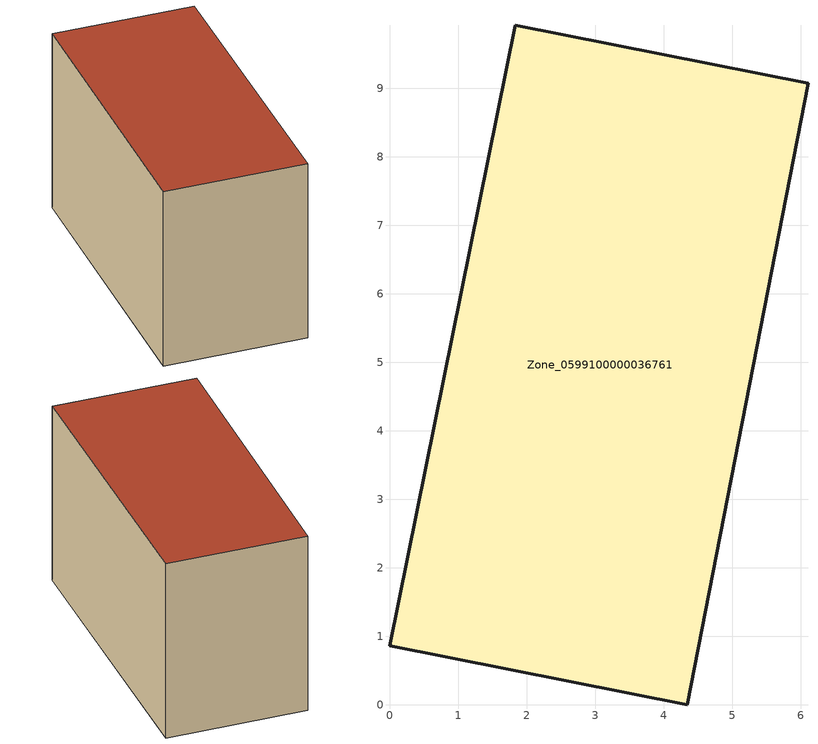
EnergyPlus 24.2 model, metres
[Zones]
Zone_0599100000036761
 floor ground (C_G): 6.11,9.07 4.35,0 0,0.86 1.84,9.92 z0
 wall outside (C_F): 4.35,0 6.11,9.07 1.84,9.92 0,0.86 4.35,0 z0:5.87
 roof outside (C_R): 1.84,9.92 0,0.86 4.35,0 6.11,9.07 z5.87
[BUILDING]
Pand.0599100000036761: North Axis=0; Terrain=City; Loads Convergence Tolerance Value=0.04; Temperature Convergence Tolerance Value=0.4; Solar Distribution=FullExterior; Maximum Number of Warmup Days=25; Minimum Number of Warmup Days=1
[Site:Location]
Rotterdam.The.Hague.AP_ZH_NLD Design_Conditions: Latitude=51.96; Longitude=4.45; Time Zone=1; Elevation=-4.5
[SITE:GROUNDTEMPERATURE:BUILDINGSURFACE]
18, 18, 18, 18, 18, 18, 18, 18, 18, 18, 18, 18
[MATERIAL] Thermal Absorptance=0.9; Solar Absorptance=0.7; Visible Absorptance=0.7
Name | Roughness | Thickness | Conductivity | Density | Specific Heat
G.TC.1965-1974 | MediumSmooth | 0.15 | 0.882353 | 540 | 1210
F.TC.1965-1974 | Rough | 0.3 | 0.697674 | 1920 | 840
R.TC.1965-1974 | MediumRough | 0.2 | 0.232558 | 1500 | 1000
[CONSTRUCTION]
C_G: G.TC.1965-1974
C_F: F.TC.1965-1974
C_R: R.TC.1965-1974
[ZONE]
Zone_0599100000036761: Type=1; Multiplier=1; Ceiling Height=Autocalculate; Volume=Autocalculate; Floor Area=autocalculate; Part of Total Floor Area=Yes
[ZONEINFILTRATION:DESIGNFLOWRATE]
Infil_Zone_0599100000036761: Zone or ZoneList or Space or SpaceList=Zone_0599100000036761; Schedule=AlwaysOn; Design Flow Rate Calculation Method=Flow/Area; Flow Rate per Floor Area=0.003; Constant Term Coefficient=1; Temperature Term Coefficient=0; Velocity Term Coefficient=0; Velocity Squared Term Coefficient=0
[HVACTEMPLATE:ZONE:IDEALLOADSAIRSYSTEM]
Zone_0599100000036761: Maximum Heating Supply Air Temperature=50; Minimum Cooling Supply Air Temperature=13; Maximum Heating Supply Air Humidity Ratio=0.0156; Minimum Cooling Supply Air Humidity Ratio=0.0077; Heating Limit=NoLimit; Cooling Limit=NoLimit; Dehumidification Control Type=ConstantSensibleHeatRatio; Cooling Sensible Heat Ratio=0.7; Dehumidification Setpoint=60; Humidification Control Type=None; Humidification Setpoint=30; Outdoor Air Method=None; Outdoor Air Flow Rate per Person=0.00944; Outdoor Air Flow Rate per Zone Floor Area=0; Outdoor Air Flow Rate per Zone=0; Demand Controlled Ventilation Type=None; Outdoor Air Economizer Type=NoEconomizer; Heat Recovery Type=None; Sensible Heat Recovery Effectiveness=0.7; Latent Heat Recovery Effectiveness=0.65
[ZONECONTROL:THERMOSTAT]
ThermostatControl_Zone_0599100000036761: Zone or ZoneList=Zone_0599100000036761; Control Type Schedule=DualSetpointControlType; Control 1=Thermostat_Zone_0599100000036761; Temperature Difference Between Cutout And Setpoint=0
[THERMOSTATSETPOINT:DUALSETPOINT]
Thermostat_Zone_0599100000036761: Heating Setpoint Temperature Schedule=HeatingSetpoint_Zone_0599100000036761; Cooling Setpoint Temperature Schedule=CoolingSetpoint_Zone_0599100000036761
[SCHEDULE:COMPACT]
HeatingSetpoint_Zone_0599100000036761: Through: 12/31, For: AllDays, Until: 24:00, 21
CoolingSetpoint_Zone_0599100000036761: Through: 12/31, For: AllDays, Until: 24:00, 24
DualSetpointControlType: Through: 12/31, For: AllDays, Until: 24:00, 4
AlwaysOn: Through: 12/31, For: AllDays, Until: 24:00, 1
